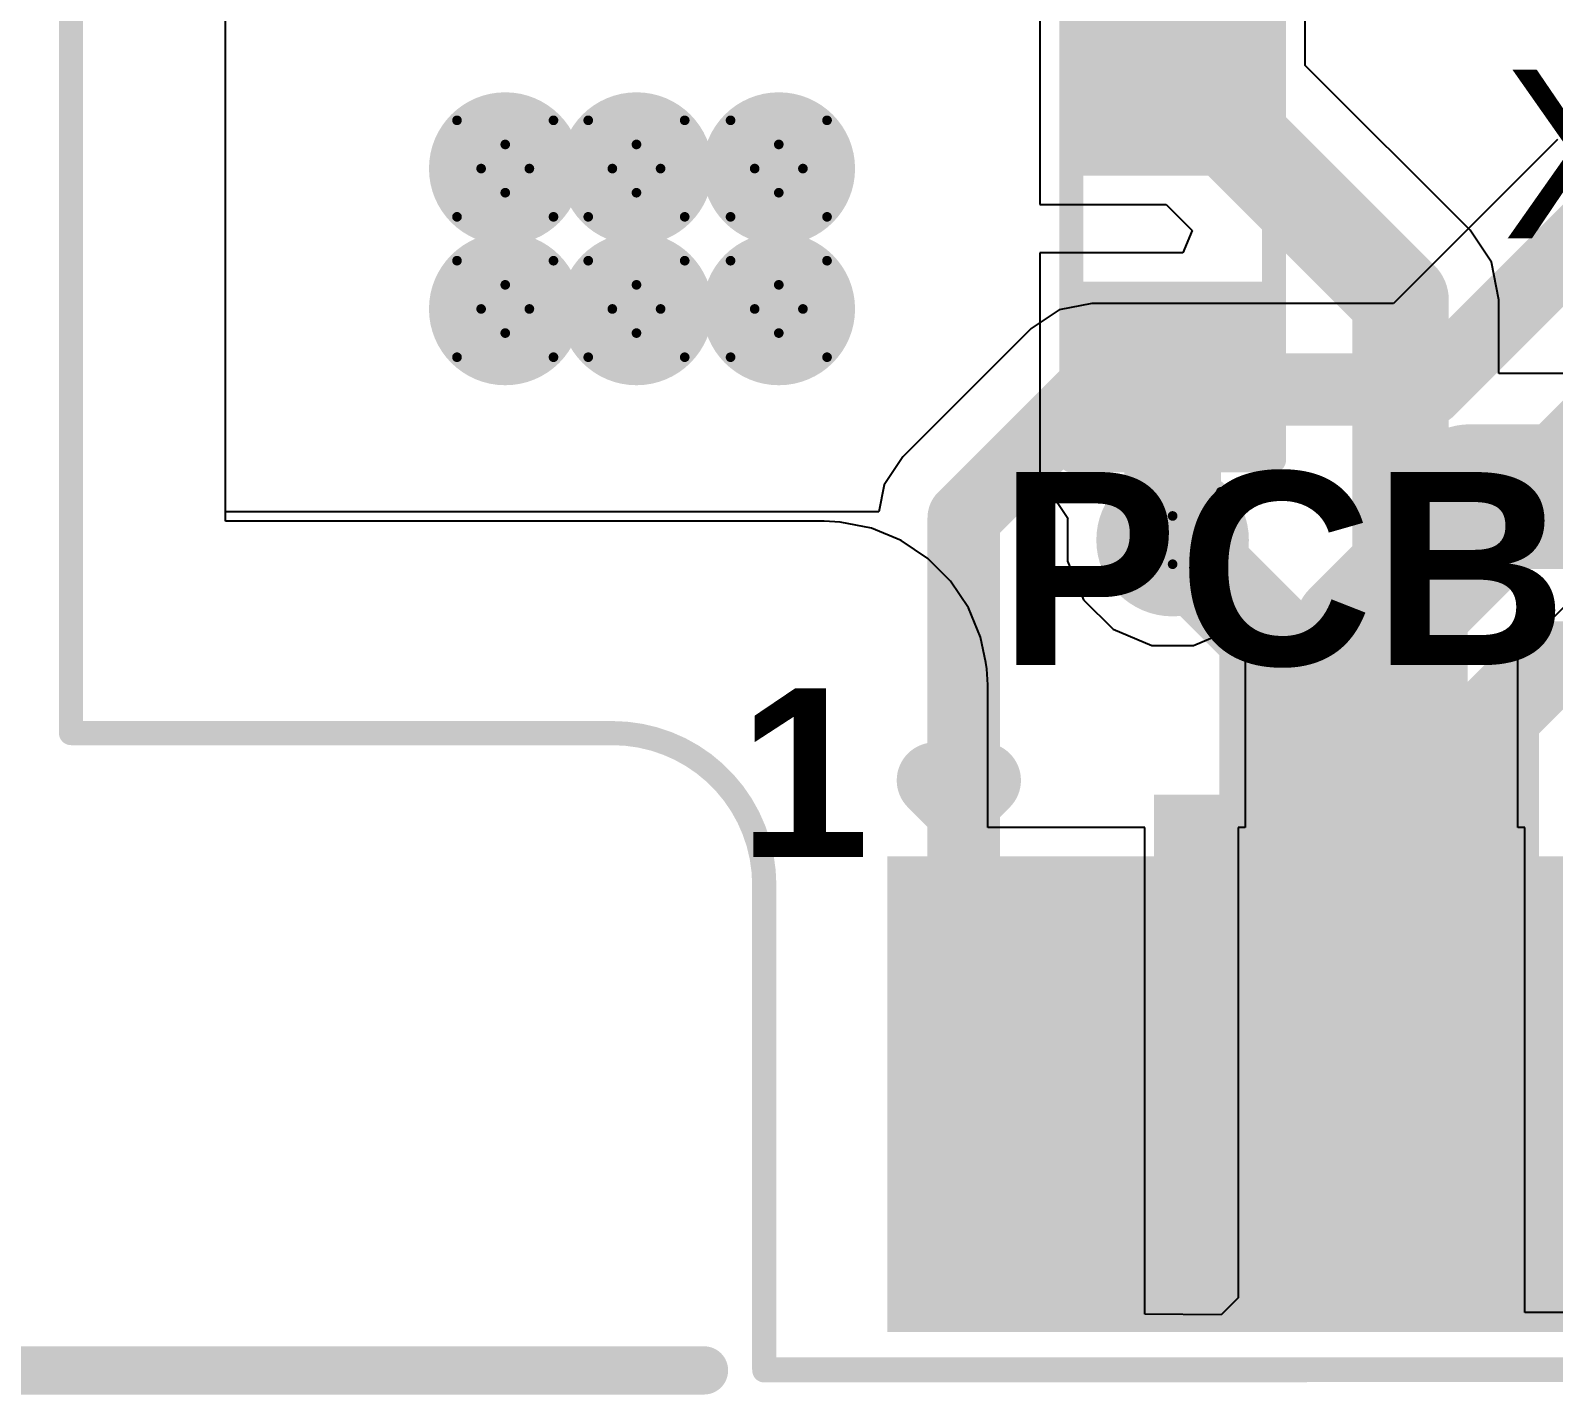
# Model space of a CAD drawing. Header units: inches. Extents: x -0.8 to 12, y -0.1 to 3.7.
# Drawn here: x -0.0084 to 0.3073, y -0.1371 to 0.1456 of the extents above; entities that cross this region are included whole.
import ezdxf

# ---------------------------------------------------------------- set-up
doc = ezdxf.new("R2010")
doc.units = ezdxf.units.IN
doc.header["$MEASUREMENT"] = 0
for name, color, linetype in [('Board Outline', 216, 'Continuous'), ('Bottom Layer', 5, 'Continuous'), ('Bottom Overlay', 54, 'Continuous'), ('Bottom Paste', 16, 'Continuous'), ('Bottom Solder', 6, 'Continuous'), ('Draft and Dimension', 6, 'Continuous'), ('Drill Drawing', 1, 'Continuous'), ('Top Layer', 1, 'Continuous'), ('Top Overlay', 2, 'Continuous'), ('Top Paste', 8, 'Continuous'), ('Top Solder', 216, 'Continuous'), ('Via Holes', 16, 'Continuous')]:
    doc.layers.add(name, color=color, linetype=linetype)
doc.styles.add('Arial', font='', dxfattribs={"height": 0.2})
doc.styles.add('Arial_Bold', font='', dxfattribs={"height": 0.2})
doc.styles.get('Arial').set_extended_font_data('Arial')
doc.styles.get('Arial_Bold').set_extended_font_data('Arial', bold=True)

# ---------------------------------------------------------------- blocks, each defined once
blk = doc.blocks.new('R___0603_B_16')
at = {"layer": 'Bottom Layer'}
for points in [[(-0.045, -0.0175), (-0.045, 0.0175), (-0.015, 0.0175), (-0.015, -0.0175)], [(0.015, -0.0175), (0.015, 0.0175), (0.045, 0.0175), (0.045, -0.0175)]]:
    blk.add_hatch(color=5, dxfattribs=at).paths.add_polyline_path(points)
at = {"layer": 'Bottom Paste'}
for points in [[(-0.045, -0.0175), (-0.045, 0.0175), (-0.015, 0.0175), (-0.015, -0.0175)], [(0.015, -0.0175), (0.015, 0.0175), (0.045, 0.0175), (0.045, -0.0175)]]:
    blk.add_hatch(color=16, dxfattribs=at).paths.add_polyline_path(points)
at = {"layer": 'Bottom Solder'}
for points in [[(-0.049, -0.0215), (-0.049, 0.0215), (-0.011, 0.0215), (-0.011, -0.0215)], [(0.011, -0.0215), (0.011, 0.0215), (0.049, 0.0215), (0.049, -0.0215)]]:
    blk.add_hatch(color=6, dxfattribs=at).paths.add_polyline_path(points)
at = {"layer": 'Bottom Overlay'}
for points in [[(-0.048, 0.021, 0.005, 0.005, 0), (-0.048, -0.021, 0.005, 0.005, 0)], [(-0.048, 0.021, 0.005, 0.005, 0), (0.048, 0.021, 0.005, 0.005, 0)], [(0.048, 0.021, 0.005, 0.005, 0), (0.048, -0.021, 0.005, 0.005, 0)], [(-0.048, -0.021, 0.005, 0.005, 0), (0.048, -0.021, 0.005, 0.005, 0)]]:
    blk.add_lwpolyline(points, format="xyseb", dxfattribs=at)
for points in [[(-0.04925, 0.021, 0.0025, 0.0025, 1), (-0.04675, 0.021, 0.0025, 0.0025, 1)], [(-0.04925, 0.021, 0.0025, 0.0025, 1), (-0.04675, 0.021, 0.0025, 0.0025, 1)], [(0.04675, 0.021, 0.0025, 0.0025, 1), (0.04925, 0.021, 0.0025, 0.0025, 1)], [(0.04675, 0.021, 0.0025, 0.0025, 1), (0.04925, 0.021, 0.0025, 0.0025, 1)], [(-0.04925, -0.021, 0.0025, 0.0025, 1), (-0.04675, -0.021, 0.0025, 0.0025, 1)], [(-0.04925, -0.021, 0.0025, 0.0025, 1), (-0.04675, -0.021, 0.0025, 0.0025, 1)], [(0.04675, -0.021, 0.0025, 0.0025, 1), (0.04925, -0.021, 0.0025, 0.0025, 1)], [(0.04675, -0.021, 0.0025, 0.0025, 1), (0.04925, -0.021, 0.0025, 0.0025, 1)]]:
    blk.add_lwpolyline(points, format="xyseb", close=True, dxfattribs=at)
blk = doc.blocks.new('MINI_PCIE_PAD_54')
at = {"layer": 'Bottom Layer'}
for points in [[(0.02756, -0.04528), (0.00394, -0.04528), (0.00394, 0.04528), (0.02756, 0.04528)], [(0.05906, -0.04528), (0.03543, -0.04528), (0.03543, 0.04528), (0.05906, 0.04528)], [(0.09055, -0.04528), (0.06693, -0.04528), (0.06693, 0.04528), (0.09055, 0.04528)], [(0.12205, -0.04528), (0.09843, -0.04528), (0.09843, 0.04528), (0.12205, 0.04528)]]:
    blk.add_hatch(color=5, dxfattribs=at).paths.add_polyline_path(points)
at = {"layer": 'Bottom Paste'}
for points in [[(0.02756, -0.04528), (0.00394, -0.04528), (0.00394, 0.04528), (0.02756, 0.04528)], [(0.05906, -0.04528), (0.03543, -0.04528), (0.03543, 0.04528), (0.05906, 0.04528)], [(0.09055, -0.04528), (0.06693, -0.04528), (0.06693, 0.04528), (0.09055, 0.04528)], [(0.12205, -0.04528), (0.09843, -0.04528), (0.09843, 0.04528), (0.12205, 0.04528)]]:
    blk.add_hatch(color=16, dxfattribs=at).paths.add_polyline_path(points)
at = {"layer": 'Bottom Solder'}
for points in [[(0.03156, -0.04928), (-0.00006, -0.04928), (-0.00006, 0.04928), (0.03156, 0.04928)], [(0.06306, -0.04928), (0.03143, -0.04928), (0.03143, 0.04928), (0.06306, 0.04928)], [(0.09455, -0.04928), (0.06293, -0.04928), (0.06293, 0.04928), (0.09455, 0.04928)], [(0.12605, -0.04928), (0.09443, -0.04928), (0.09443, 0.04928), (0.12605, 0.04928)]]:
    blk.add_hatch(color=6, dxfattribs=at).paths.add_polyline_path(points)
at = {"layer": 'Top Layer'}
for points in [[(-0.01181, 0.04528), (0.01181, 0.04528), (0.01181, -0.04528), (-0.01181, -0.04528)], [(0.01969, 0.04528), (0.04331, 0.04528), (0.04331, -0.04528), (0.01969, -0.04528)], [(0.05118, 0.04528), (0.0748, 0.04528), (0.0748, -0.04528), (0.05118, -0.04528)], [(0.08268, 0.04528), (0.1063, 0.04528), (0.1063, -0.04528), (0.08268, -0.04528)], [(0.11417, 0.04528), (0.1378, 0.04528), (0.1378, -0.04528), (0.11417, -0.04528)]]:
    blk.add_hatch(color=1, dxfattribs=at).paths.add_polyline_path(points)
at = {"layer": 'Top Paste'}
for points in [[(-0.01181, 0.04528), (0.01181, 0.04528), (0.01181, -0.04528), (-0.01181, -0.04528)], [(0.01969, 0.04528), (0.04331, 0.04528), (0.04331, -0.04528), (0.01969, -0.04528)], [(0.05118, 0.04528), (0.0748, 0.04528), (0.0748, -0.04528), (0.05118, -0.04528)], [(0.08268, 0.04528), (0.1063, 0.04528), (0.1063, -0.04528), (0.08268, -0.04528)], [(0.11417, 0.04528), (0.1378, 0.04528), (0.1378, -0.04528), (0.11417, -0.04528)]]:
    blk.add_hatch(color=8, dxfattribs=at).paths.add_polyline_path(points)
at = {"layer": 'Top Solder'}
for points in [[(-0.01581, 0.04928), (0.01581, 0.04928), (0.01581, -0.04928), (-0.01581, -0.04928)], [(0.01569, 0.04928), (0.04731, 0.04928), (0.04731, -0.04928), (0.01569, -0.04928)], [(0.04718, 0.04928), (0.0788, 0.04928), (0.0788, -0.04928), (0.04718, -0.04928)], [(0.07868, 0.04928), (0.1103, 0.04928), (0.1103, -0.04928), (0.07868, -0.04928)], [(0.11017, 0.04928), (0.1418, 0.04928), (0.1418, -0.04928), (0.11017, -0.04928)]]:
    blk.add_hatch(color=216, dxfattribs=at).paths.add_polyline_path(points)
at = {"layer": 'Top Overlay'}
for points in [[(-0.07283, 0.0748, 0.005, 0.005, -0.414214), (-0.04134, 0.04331, 0.005, 0.005, 0)], [(-0.006, 0.065, 0.01575, 0.01575, 0), (-0.001, 0.06, 0.01575, 0.01575, 0)], [(-0.006, 0.065, 0.01575, 0.01575, 0), (0.004, 0.065, 0.01575, 0.01575, 0)], [(-0.001, 0.06, 0.01575, 0.01575, 0), (0.004, 0.065, 0.01575, 0.01575, 0)], [(-0.04134, -0.05709, 0.005, 0.005, 0), (-0.04134, 0.04331, 0.005, 0.005, 0)], [(-0.04134, -0.05709, 0.005, 0.005, 0), (0.28346, -0.05709, 0.005, 0.005, 0)]]:
    blk.add_lwpolyline(points, format="xyseb", dxfattribs=at)
for points in [[(-0.07408, 0.0748, 0.0025, 0.0025, 1), (-0.07158, 0.0748, 0.0025, 0.0025, 1)], [(-0.00994, 0.065, 0.00787, 0.00787, 1), (-0.00206, 0.065, 0.00787, 0.00787, 1)], [(-0.00994, 0.065, 0.00787, 0.00787, 1), (-0.00206, 0.065, 0.00787, 0.00787, 1)], [(0.00006, 0.065, 0.00787, 0.00787, 1), (0.00794, 0.065, 0.00787, 0.00787, 1)], [(0.00006, 0.065, 0.00787, 0.00787, 1), (0.00794, 0.065, 0.00787, 0.00787, 1)], [(-0.00494, 0.06, 0.00787, 0.00787, 1), (0.00294, 0.06, 0.00787, 0.00787, 1)], [(-0.00494, 0.06, 0.00787, 0.00787, 1), (0.00294, 0.06, 0.00787, 0.00787, 1)], [(-0.04259, 0.04331, 0.0025, 0.0025, 1), (-0.04009, 0.04331, 0.0025, 0.0025, 1)], [(-0.04259, 0.04331, 0.0025, 0.0025, 1), (-0.04009, 0.04331, 0.0025, 0.0025, 1)], [(-0.04259, -0.05709, 0.0025, 0.0025, 1), (-0.04009, -0.05709, 0.0025, 0.0025, 1)], [(-0.04259, -0.05709, 0.0025, 0.0025, 1), (-0.04009, -0.05709, 0.0025, 0.0025, 1)]]:
    blk.add_lwpolyline(points, format="xyseb", close=True, dxfattribs=at)
at = {"layer": 'Top Overlay', "style": 'Arial_Bold'}
for s, height, p in [('PCB EDGE', 0.04, (0.00718, 0.0889)), ('1', 0.035, (-0.04667, 0.0491))]:
    blk.add_text(s, height=height, dxfattribs=at).set_placement(p)

msp = doc.modelspace()

# ---------------------------------------------------------------- hatches: boundary and pattern name
at = {"layer": 'Bottom Layer'}
h = msp.add_hatch(color=5, dxfattribs=at)
edge = h.paths.add_edge_path()
edge.add_arc((0.09, 0.11699), 0.01181, 0, 360)
h = msp.add_hatch(color=5, dxfattribs=at)
edge = h.paths.add_edge_path()
edge.add_arc((0.1172, 0.11699), 0.01181, 0, 360)
h = msp.add_hatch(color=5, dxfattribs=at)
edge = h.paths.add_edge_path()
edge.add_arc((0.1467, 0.11699), 0.01181, 0, 360)
h = msp.add_hatch(color=5, dxfattribs=at)
edge = h.paths.add_edge_path()
edge.add_arc((0.09, 0.0879), 0.01181, 0, 360)
h = msp.add_hatch(color=5, dxfattribs=at)
edge = h.paths.add_edge_path()
edge.add_arc((0.1172, 0.0879), 0.01181, 0, 360)
h = msp.add_hatch(color=5, dxfattribs=at)
edge = h.paths.add_edge_path()
edge.add_arc((0.1467, 0.0879), 0.01181, 0, 360)
h = msp.add_hatch(color=5, dxfattribs=at)
edge = h.paths.add_edge_path()
edge.add_arc((0.22833, 0.04), 0.01181, 0, 360)
msp.add_hatch(color=5, dxfattribs=at).paths.add_polyline_path([(0.22446, -0.08302), (0.24095, -0.08302), (0.24095, -0.01273), (0.22446, -0.01273)])
at = {"layer": 'Bottom Solder'}
h = msp.add_hatch(color=6, dxfattribs=at)
edge = h.paths.add_edge_path()
edge.add_arc((0.09, 0.11699), 0.01581, 0, 360)
h = msp.add_hatch(color=6, dxfattribs=at)
edge = h.paths.add_edge_path()
edge.add_arc((0.1172, 0.11699), 0.01581, 0, 360)
h = msp.add_hatch(color=6, dxfattribs=at)
edge = h.paths.add_edge_path()
edge.add_arc((0.1467, 0.11699), 0.01581, 0, 360)
h = msp.add_hatch(color=6, dxfattribs=at)
edge = h.paths.add_edge_path()
edge.add_arc((0.09, 0.0879), 0.01581, 0, 360)
h = msp.add_hatch(color=6, dxfattribs=at)
edge = h.paths.add_edge_path()
edge.add_arc((0.1172, 0.0879), 0.01581, 0, 360)
h = msp.add_hatch(color=6, dxfattribs=at)
edge = h.paths.add_edge_path()
edge.add_arc((0.1467, 0.0879), 0.01581, 0, 360)
h = msp.add_hatch(color=6, dxfattribs=at)
edge = h.paths.add_edge_path()
edge.add_arc((0.22833, 0.04), 0.01581, 0, 360)
at = {"layer": 'Top Layer'}
h = msp.add_hatch(color=1, dxfattribs=at)
edge = h.paths.add_edge_path()
edge.add_arc((0.09, 0.11699), 0.01181, 0, 360)
h = msp.add_hatch(color=1, dxfattribs=at)
edge = h.paths.add_edge_path()
edge.add_arc((0.1172, 0.11699), 0.01181, 0, 360)
h = msp.add_hatch(color=1, dxfattribs=at)
edge = h.paths.add_edge_path()
edge.add_arc((0.1467, 0.11699), 0.01181, 0, 360)
h = msp.add_hatch(color=1, dxfattribs=at)
edge = h.paths.add_edge_path()
edge.add_arc((0.09, 0.0879), 0.01181, 0, 360)
h = msp.add_hatch(color=1, dxfattribs=at)
edge = h.paths.add_edge_path()
edge.add_arc((0.1172, 0.0879), 0.01181, 0, 360)
h = msp.add_hatch(color=1, dxfattribs=at)
edge = h.paths.add_edge_path()
edge.add_arc((0.1467, 0.0879), 0.01181, 0, 360)
h = msp.add_hatch(color=1, dxfattribs=at)
edge = h.paths.add_edge_path()
edge.add_arc((0.22833, 0.04), 0.01181, 0, 360)
at = {"layer": 'Top Solder'}
h = msp.add_hatch(color=216, dxfattribs=at)
edge = h.paths.add_edge_path()
edge.add_arc((0.09, 0.11699), 0.01581, 0, 360)
h = msp.add_hatch(color=216, dxfattribs=at)
edge = h.paths.add_edge_path()
edge.add_arc((0.1172, 0.11699), 0.01581, 0, 360)
h = msp.add_hatch(color=216, dxfattribs=at)
edge = h.paths.add_edge_path()
edge.add_arc((0.1467, 0.11699), 0.01581, 0, 360)
h = msp.add_hatch(color=216, dxfattribs=at)
edge = h.paths.add_edge_path()
edge.add_arc((0.09, 0.0879), 0.01581, 0, 360)
h = msp.add_hatch(color=216, dxfattribs=at)
edge = h.paths.add_edge_path()
edge.add_arc((0.1172, 0.0879), 0.01581, 0, 360)
h = msp.add_hatch(color=216, dxfattribs=at)
edge = h.paths.add_edge_path()
edge.add_arc((0.1467, 0.0879), 0.01581, 0, 360)
h = msp.add_hatch(color=216, dxfattribs=at)
edge = h.paths.add_edge_path()
edge.add_arc((0.22833, 0.04), 0.01581, 0, 360)
at = {"layer": 'Via Holes'}
h = msp.add_hatch(color=7, dxfattribs=at)
edge = h.paths.add_edge_path()
edge.add_arc((0.09, 0.11699), 0.00591, 0, 360)
h = msp.add_hatch(color=7, dxfattribs=at)
edge = h.paths.add_edge_path()
edge.add_arc((0.1172, 0.11699), 0.00591, 0, 360)
h = msp.add_hatch(color=7, dxfattribs=at)
edge = h.paths.add_edge_path()
edge.add_arc((0.1467, 0.11699), 0.00591, 0, 360)
h = msp.add_hatch(color=7, dxfattribs=at)
edge = h.paths.add_edge_path()
edge.add_arc((0.09, 0.0879), 0.00591, 0, 360)
h = msp.add_hatch(color=7, dxfattribs=at)
edge = h.paths.add_edge_path()
edge.add_arc((0.1172, 0.0879), 0.00591, 0, 360)
h = msp.add_hatch(color=7, dxfattribs=at)
edge = h.paths.add_edge_path()
edge.add_arc((0.1467, 0.0879), 0.00591, 0, 360)
h = msp.add_hatch(color=7, dxfattribs=at)
edge = h.paths.add_edge_path()
edge.add_arc((0.22833, 0.04), 0.00591, 0, 360)

# ---------------------------------------------------------------- linework, layer by layer
at = {"layer": 'Board Outline'}
for points in [[(0, 0, 0.005, 0.005, 0), (0, 1.95441, 0.005, 0.005, 0)], [(0, 0, 0.005, 0.005, 0), (0, 1.95441, 0.005, 0.005, 0)], [(0, 0, 0.005, 0.005, 0), (0.1122, 0, 0.005, 0.005, 0)], [(0.1122, 0, 0.005, 0.005, -0.414214), (0.1437, -0.0315, 0.005, 0.005, 0)], [(0.1437, -0.13207, 0.005, 0.005, 0), (0.1437, -0.0315, 0.005, 0.005, 0)], [(0.1437, -0.13207, 0.005, 0.005, 0), (0.46848, -0.13189, 0.005, 0.005, 0)]]:
    msp.add_lwpolyline(points, format="xyseb", dxfattribs=at)
for points in [[(-0.00125, 0, 0.0025, 0.0025, 1), (0.00125, 0, 0.0025, 0.0025, 1)], [(-0.00125, 0, 0.0025, 0.0025, 1), (0.00125, 0, 0.0025, 0.0025, 1)], [(-0.00125, 0, 0.0025, 0.0025, 1), (0.00125, 0, 0.0025, 0.0025, 1)], [(0.11095, 0, 0.0025, 0.0025, 1), (0.11345, 0, 0.0025, 0.0025, 1)], [(0.11095, 0, 0.0025, 0.0025, 1), (0.11345, 0, 0.0025, 0.0025, 1)], [(0.14245, -0.0315, 0.0025, 0.0025, 1), (0.14495, -0.0315, 0.0025, 0.0025, 1)], [(0.14245, -0.0315, 0.0025, 0.0025, 1), (0.14495, -0.0315, 0.0025, 0.0025, 1)], [(0.14245, -0.13207, 0.0025, 0.0025, 1), (0.14495, -0.13207, 0.0025, 0.0025, 1)], [(0.14245, -0.13207, 0.0025, 0.0025, 1), (0.14495, -0.13207, 0.0025, 0.0025, 1)]]:
    msp.add_lwpolyline(points, format="xyseb", close=True, dxfattribs=at)
at = {"layer": 'Bottom Layer'}
for p, q in [((0.032, 0.0439), (0.032, 1.909)), ((0.20083, 0.15953), (0.20083, 0.10953)), ((0.25583, 0.13837), (0.25583, 0.15953)), ((0.28999, 0.10421), (0.25583, 0.13837)), ((0.20083, 0.10953), (0.22699, 0.10953)), ((0.22699, 0.10953), (0.23237, 0.10415)), ((0.29441, 0.09759), (0.28999, 0.10421)), ((0.23237, 0.10415), (0.23046, 0.09953)), ((0.23046, 0.09953), (0.20083, 0.09953)), ((0.20083, 0.09953), (0.20083, 0.04953)), ((0.29597, 0.08979), (0.29441, 0.09759)), ((0.29597, 0.07449), (0.29597, 0.08979)), ((0.31366, 0.07449), (0.29597, 0.07449)), ((0.20083, 0.04953), (0.20326, 0.04953)), ((0.20326, 0.04953), (0.2066, 0.04453)), ((0.2066, 0.04453), (0.20652, 0.04434)), ((0.20652, 0.04434), (0.20652, 0.03566)), ((0.15611, 0.0439), (0.032, 0.0439)), ((0.15943, 0.04374), (0.15611, 0.0439)), ((0.16595, 0.04245), (0.15943, 0.04374)), ((0.17209, 0.0399), (0.16595, 0.04245)), ((0.17761, 0.03621), (0.17209, 0.0399)), ((0.18231, 0.03151), (0.17761, 0.03621)), ((0.20652, 0.03566), (0.20984, 0.02765)), ((0.186, 0.02599), (0.18231, 0.03151)), ((0.18854, 0.01985), (0.186, 0.02599)), ((0.20984, 0.02765), (0.21598, 0.02151)), ((0.18958, 0.01464), (0.18854, 0.01985)), ((0.21598, 0.02151), (0.22399, 0.01819)), ((0.23267, 0.01819), (0.23837, 0.02055)), ((0.23837, 0.02055), (0.24333, 0.01769)), ((0.22399, 0.01819), (0.23267, 0.01819)), ((0.24333, 0.01769), (0.24337, 0.01762)), ((0.24337, 0.01762), (0.24337, -0.01953)), ((0.18984, 0.01334), (0.18958, 0.01464)), ((0.19, 0.01003), (0.18984, 0.01334)), ((0.19, 0.01001), (0.19, 0.01003)), ((0.19, -0.01953), (0.19, 0.01001)), ((0.19, 0.01001), (0.19, 0.01001)), ((0.19, 0.01001), (0.19, 0.01001)), ((0.22258, -0.01953), (0.19, -0.01953)), ((0.22258, -0.12041), (0.22258, -0.01953)), ((0.24337, -0.01953), (0.24195, -0.01953)), ((0.24195, -0.01953), (0.24195, -0.11705)), ((0.24195, -0.11705), (0.2384, -0.12057)), ((0.2384, -0.12057), (0.22258, -0.12041))]:
    msp.add_line(p, q, dxfattribs=at)
for points in [[(0.22833, 0.13453, 0.02, 0.02, 0), (0.23083, 0.13453, 0.02, 0.02, 0)], [(0.23083, 0.13453, 0.02, 0.02, 0), (0.27558, 0.08979, 0.02, 0.02, 0)], [(0.27558, 0.03458, 0.02, 0.02, 0), (0.27558, 0.08979, 0.02, 0.02, 0)], [(0.22833, 0.04, 0.02, 0.02, 0), (0.22833, 0.07453, 0.02, 0.02, 0)], [(0.28999, 0.049, 0.03, 0.03, 0), (0.36741, 0.049, 0.03, 0.03, 0)], [(0.27558, 0.03458, 0.02, 0.02, 0), (0.28999, 0.049, 0.02, 0.02, 0)], [(0.26376, 0.02277, 0.02, 0.02, 0), (0.27558, 0.03458, 0.02, 0.02, 0)], [(0.26376, -0.0748, 0.02, 0.02, 0), (0.26376, 0.02277, 0.02, 0.02, 0)], [(0.29526, 0.00364, 0.018, 0.018, 0), (0.3058, 0.01419, 0.018, 0.018, 0)], [(0.3058, 0.01419, 0.018, 0.018, 0), (0.33895, 0.01419, 0.018, 0.018, 0)], [(0.29526, -0.0748, 0.018, 0.018, 0), (0.29526, 0.00364, 0.018, 0.018, 0)], [(0.23227, -0.0748, 0.008, 0.008, 0), (0.23227, -0.02131, 0.008, 0.008, 0)]]:
    msp.add_lwpolyline(points, format="xyseb", dxfattribs=at)
for points in [[(0.22333, 0.13453, 0.01, 0.01, 1), (0.23333, 0.13453, 0.01, 0.01, 1)], [(0.22583, 0.13453, 0.01, 0.01, 1), (0.23583, 0.13453, 0.01, 0.01, 1)], [(0.22583, 0.13453, 0.01, 0.01, 1), (0.23583, 0.13453, 0.01, 0.01, 1)], [(0.27058, 0.08979, 0.01, 0.01, 1), (0.28058, 0.08979, 0.01, 0.01, 1)], [(0.27058, 0.08979, 0.01, 0.01, 1), (0.28058, 0.08979, 0.01, 0.01, 1)], [(0.22333, 0.07453, 0.01, 0.01, 1), (0.23333, 0.07453, 0.01, 0.01, 1)], [(0.28249, 0.049, 0.015, 0.015, 1), (0.29749, 0.049, 0.015, 0.015, 1)], [(0.28499, 0.049, 0.01, 0.01, 1), (0.29499, 0.049, 0.01, 0.01, 1)], [(0.22333, 0.04, 0.01, 0.01, 1), (0.23333, 0.04, 0.01, 0.01, 1)], [(0.27058, 0.03458, 0.01, 0.01, 1), (0.28058, 0.03458, 0.01, 0.01, 1)], [(0.27058, 0.03458, 0.01, 0.01, 1), (0.28058, 0.03458, 0.01, 0.01, 1)], [(0.27058, 0.03458, 0.01, 0.01, 1), (0.28058, 0.03458, 0.01, 0.01, 1)], [(0.25876, 0.02277, 0.01, 0.01, 1), (0.26876, 0.02277, 0.01, 0.01, 1)], [(0.25876, 0.02277, 0.01, 0.01, 1), (0.26876, 0.02277, 0.01, 0.01, 1)], [(0.3013, 0.01419, 0.009, 0.009, 1), (0.3103, 0.01419, 0.009, 0.009, 1)], [(0.3013, 0.01419, 0.009, 0.009, 1), (0.3103, 0.01419, 0.009, 0.009, 1)], [(0.29076, 0.00364, 0.009, 0.009, 1), (0.29976, 0.00364, 0.009, 0.009, 1)], [(0.29076, 0.00364, 0.009, 0.009, 1), (0.29976, 0.00364, 0.009, 0.009, 1)], [(0.23027, -0.02131, 0.004, 0.004, 1), (0.23427, -0.02131, 0.004, 0.004, 1)], [(0.25876, -0.0748, 0.01, 0.01, 1), (0.26876, -0.0748, 0.01, 0.01, 1)], [(0.29076, -0.0748, 0.009, 0.009, 1), (0.29976, -0.0748, 0.009, 0.009, 1)], [(0.23027, -0.0748, 0.004, 0.004, 1), (0.23427, -0.0748, 0.004, 0.004, 1)]]:
    msp.add_lwpolyline(points, format="xyseb", close=True, dxfattribs=at)
at = {"layer": 'Draft and Dimension'}
msp.add_lwpolyline([(-0.647, -0.13207, 0.01, 0.01, 0), (0.1312, -0.13207, 0.01, 0.01, 0)], format="xyseb", dxfattribs=at)
msp.add_lwpolyline([(0.1287, -0.13207, 0.005, 0.005, 1), (0.1337, -0.13207, 0.005, 0.005, 1)], format="xyseb", close=True, dxfattribs=at)
at = {"layer": 'Drill Drawing'}
for points in [[(0.08, 0.12699, 0.002, 0.002, 0), (0.09, 0.12199, 0.002, 0.002, 0)], [(0.08, 0.12699, 0.002, 0.002, 0), (0.085, 0.11699, 0.002, 0.002, 0)], [(0.09, 0.12199, 0.002, 0.002, 0), (0.1, 0.12699, 0.002, 0.002, 0)], [(0.095, 0.11699, 0.002, 0.002, 0), (0.1, 0.12699, 0.002, 0.002, 0)], [(0.1072, 0.12699, 0.002, 0.002, 0), (0.1172, 0.12199, 0.002, 0.002, 0)], [(0.1072, 0.12699, 0.002, 0.002, 0), (0.1122, 0.11699, 0.002, 0.002, 0)], [(0.1172, 0.12199, 0.002, 0.002, 0), (0.1272, 0.12699, 0.002, 0.002, 0)], [(0.1222, 0.11699, 0.002, 0.002, 0), (0.1272, 0.12699, 0.002, 0.002, 0)], [(0.1367, 0.12699, 0.002, 0.002, 0), (0.1467, 0.12199, 0.002, 0.002, 0)], [(0.1367, 0.12699, 0.002, 0.002, 0), (0.1417, 0.11699, 0.002, 0.002, 0)], [(0.1467, 0.12199, 0.002, 0.002, 0), (0.1567, 0.12699, 0.002, 0.002, 0)], [(0.1517, 0.11699, 0.002, 0.002, 0), (0.1567, 0.12699, 0.002, 0.002, 0)], [(0.08, 0.10699, 0.002, 0.002, 0), (0.085, 0.11699, 0.002, 0.002, 0)], [(0.095, 0.11699, 0.002, 0.002, 0), (0.1, 0.10699, 0.002, 0.002, 0)], [(0.1072, 0.10699, 0.002, 0.002, 0), (0.1122, 0.11699, 0.002, 0.002, 0)], [(0.1222, 0.11699, 0.002, 0.002, 0), (0.1272, 0.10699, 0.002, 0.002, 0)], [(0.1367, 0.10699, 0.002, 0.002, 0), (0.1417, 0.11699, 0.002, 0.002, 0)], [(0.1517, 0.11699, 0.002, 0.002, 0), (0.1567, 0.10699, 0.002, 0.002, 0)], [(0.08, 0.10699, 0.002, 0.002, 0), (0.09, 0.11199, 0.002, 0.002, 0)], [(0.09, 0.11199, 0.002, 0.002, 0), (0.1, 0.10699, 0.002, 0.002, 0)], [(0.1072, 0.10699, 0.002, 0.002, 0), (0.1172, 0.11199, 0.002, 0.002, 0)], [(0.1172, 0.11199, 0.002, 0.002, 0), (0.1272, 0.10699, 0.002, 0.002, 0)], [(0.1367, 0.10699, 0.002, 0.002, 0), (0.1467, 0.11199, 0.002, 0.002, 0)], [(0.1467, 0.11199, 0.002, 0.002, 0), (0.1567, 0.10699, 0.002, 0.002, 0)], [(0.08, 0.0979, 0.002, 0.002, 0), (0.09, 0.0929, 0.002, 0.002, 0)], [(0.08, 0.0979, 0.002, 0.002, 0), (0.085, 0.0879, 0.002, 0.002, 0)], [(0.09, 0.0929, 0.002, 0.002, 0), (0.1, 0.0979, 0.002, 0.002, 0)], [(0.095, 0.0879, 0.002, 0.002, 0), (0.1, 0.0979, 0.002, 0.002, 0)], [(0.1072, 0.0979, 0.002, 0.002, 0), (0.1172, 0.0929, 0.002, 0.002, 0)], [(0.1072, 0.0979, 0.002, 0.002, 0), (0.1122, 0.0879, 0.002, 0.002, 0)], [(0.1172, 0.0929, 0.002, 0.002, 0), (0.1272, 0.0979, 0.002, 0.002, 0)], [(0.1222, 0.0879, 0.002, 0.002, 0), (0.1272, 0.0979, 0.002, 0.002, 0)], [(0.1367, 0.0979, 0.002, 0.002, 0), (0.1467, 0.0929, 0.002, 0.002, 0)], [(0.1367, 0.0979, 0.002, 0.002, 0), (0.1417, 0.0879, 0.002, 0.002, 0)], [(0.1467, 0.0929, 0.002, 0.002, 0), (0.1567, 0.0979, 0.002, 0.002, 0)], [(0.1517, 0.0879, 0.002, 0.002, 0), (0.1567, 0.0979, 0.002, 0.002, 0)], [(0.08, 0.0779, 0.002, 0.002, 0), (0.085, 0.0879, 0.002, 0.002, 0)], [(0.095, 0.0879, 0.002, 0.002, 0), (0.1, 0.0779, 0.002, 0.002, 0)], [(0.1072, 0.0779, 0.002, 0.002, 0), (0.1122, 0.0879, 0.002, 0.002, 0)], [(0.1222, 0.0879, 0.002, 0.002, 0), (0.1272, 0.0779, 0.002, 0.002, 0)], [(0.1367, 0.0779, 0.002, 0.002, 0), (0.1417, 0.0879, 0.002, 0.002, 0)], [(0.1517, 0.0879, 0.002, 0.002, 0), (0.1567, 0.0779, 0.002, 0.002, 0)], [(0.08, 0.0779, 0.002, 0.002, 0), (0.09, 0.0829, 0.002, 0.002, 0)], [(0.09, 0.0829, 0.002, 0.002, 0), (0.1, 0.0779, 0.002, 0.002, 0)], [(0.1072, 0.0779, 0.002, 0.002, 0), (0.1172, 0.0829, 0.002, 0.002, 0)], [(0.1172, 0.0829, 0.002, 0.002, 0), (0.1272, 0.0779, 0.002, 0.002, 0)], [(0.1367, 0.0779, 0.002, 0.002, 0), (0.1467, 0.0829, 0.002, 0.002, 0)], [(0.1467, 0.0829, 0.002, 0.002, 0), (0.1567, 0.0779, 0.002, 0.002, 0)], [(0.21833, 0.05, 0.002, 0.002, 0), (0.22833, 0.045, 0.002, 0.002, 0)], [(0.21833, 0.05, 0.002, 0.002, 0), (0.22333, 0.04, 0.002, 0.002, 0)], [(0.22833, 0.045, 0.002, 0.002, 0), (0.23833, 0.05, 0.002, 0.002, 0)], [(0.23333, 0.04, 0.002, 0.002, 0), (0.23833, 0.05, 0.002, 0.002, 0)], [(0.21833, 0.03, 0.002, 0.002, 0), (0.22333, 0.04, 0.002, 0.002, 0)], [(0.23333, 0.04, 0.002, 0.002, 0), (0.23833, 0.03, 0.002, 0.002, 0)], [(0.21833, 0.03, 0.002, 0.002, 0), (0.22833, 0.035, 0.002, 0.002, 0)], [(0.22833, 0.035, 0.002, 0.002, 0), (0.23833, 0.03, 0.002, 0.002, 0)]]:
    msp.add_lwpolyline(points, format="xyseb", dxfattribs=at)
for points in [[(0.0795, 0.12699, 0.001, 0.001, 1), (0.0805, 0.12699, 0.001, 0.001, 1)], [(0.0795, 0.12699, 0.001, 0.001, 1), (0.0805, 0.12699, 0.001, 0.001, 1)], [(0.0995, 0.12699, 0.001, 0.001, 1), (0.1005, 0.12699, 0.001, 0.001, 1)], [(0.0995, 0.12699, 0.001, 0.001, 1), (0.1005, 0.12699, 0.001, 0.001, 1)], [(0.1067, 0.12699, 0.001, 0.001, 1), (0.1077, 0.12699, 0.001, 0.001, 1)], [(0.1067, 0.12699, 0.001, 0.001, 1), (0.1077, 0.12699, 0.001, 0.001, 1)], [(0.1267, 0.12699, 0.001, 0.001, 1), (0.1277, 0.12699, 0.001, 0.001, 1)], [(0.1267, 0.12699, 0.001, 0.001, 1), (0.1277, 0.12699, 0.001, 0.001, 1)], [(0.1362, 0.12699, 0.001, 0.001, 1), (0.1372, 0.12699, 0.001, 0.001, 1)], [(0.1362, 0.12699, 0.001, 0.001, 1), (0.1372, 0.12699, 0.001, 0.001, 1)], [(0.1562, 0.12699, 0.001, 0.001, 1), (0.1572, 0.12699, 0.001, 0.001, 1)], [(0.1562, 0.12699, 0.001, 0.001, 1), (0.1572, 0.12699, 0.001, 0.001, 1)], [(0.0895, 0.12199, 0.001, 0.001, 1), (0.0905, 0.12199, 0.001, 0.001, 1)], [(0.0895, 0.12199, 0.001, 0.001, 1), (0.0905, 0.12199, 0.001, 0.001, 1)], [(0.1167, 0.12199, 0.001, 0.001, 1), (0.1177, 0.12199, 0.001, 0.001, 1)], [(0.1167, 0.12199, 0.001, 0.001, 1), (0.1177, 0.12199, 0.001, 0.001, 1)], [(0.1462, 0.12199, 0.001, 0.001, 1), (0.1472, 0.12199, 0.001, 0.001, 1)], [(0.1462, 0.12199, 0.001, 0.001, 1), (0.1472, 0.12199, 0.001, 0.001, 1)], [(0.0845, 0.11699, 0.001, 0.001, 1), (0.0855, 0.11699, 0.001, 0.001, 1)], [(0.0845, 0.11699, 0.001, 0.001, 1), (0.0855, 0.11699, 0.001, 0.001, 1)], [(0.0945, 0.11699, 0.001, 0.001, 1), (0.0955, 0.11699, 0.001, 0.001, 1)], [(0.0945, 0.11699, 0.001, 0.001, 1), (0.0955, 0.11699, 0.001, 0.001, 1)], [(0.1117, 0.11699, 0.001, 0.001, 1), (0.1127, 0.11699, 0.001, 0.001, 1)], [(0.1117, 0.11699, 0.001, 0.001, 1), (0.1127, 0.11699, 0.001, 0.001, 1)], [(0.1217, 0.11699, 0.001, 0.001, 1), (0.1227, 0.11699, 0.001, 0.001, 1)], [(0.1217, 0.11699, 0.001, 0.001, 1), (0.1227, 0.11699, 0.001, 0.001, 1)], [(0.1412, 0.11699, 0.001, 0.001, 1), (0.1422, 0.11699, 0.001, 0.001, 1)], [(0.1412, 0.11699, 0.001, 0.001, 1), (0.1422, 0.11699, 0.001, 0.001, 1)], [(0.1512, 0.11699, 0.001, 0.001, 1), (0.1522, 0.11699, 0.001, 0.001, 1)], [(0.1512, 0.11699, 0.001, 0.001, 1), (0.1522, 0.11699, 0.001, 0.001, 1)], [(0.0895, 0.11199, 0.001, 0.001, 1), (0.0905, 0.11199, 0.001, 0.001, 1)], [(0.0895, 0.11199, 0.001, 0.001, 1), (0.0905, 0.11199, 0.001, 0.001, 1)], [(0.1167, 0.11199, 0.001, 0.001, 1), (0.1177, 0.11199, 0.001, 0.001, 1)], [(0.1167, 0.11199, 0.001, 0.001, 1), (0.1177, 0.11199, 0.001, 0.001, 1)], [(0.1462, 0.11199, 0.001, 0.001, 1), (0.1472, 0.11199, 0.001, 0.001, 1)], [(0.1462, 0.11199, 0.001, 0.001, 1), (0.1472, 0.11199, 0.001, 0.001, 1)], [(0.0795, 0.10699, 0.001, 0.001, 1), (0.0805, 0.10699, 0.001, 0.001, 1)], [(0.0795, 0.10699, 0.001, 0.001, 1), (0.0805, 0.10699, 0.001, 0.001, 1)], [(0.0995, 0.10699, 0.001, 0.001, 1), (0.1005, 0.10699, 0.001, 0.001, 1)], [(0.0995, 0.10699, 0.001, 0.001, 1), (0.1005, 0.10699, 0.001, 0.001, 1)], [(0.1067, 0.10699, 0.001, 0.001, 1), (0.1077, 0.10699, 0.001, 0.001, 1)], [(0.1067, 0.10699, 0.001, 0.001, 1), (0.1077, 0.10699, 0.001, 0.001, 1)], [(0.1267, 0.10699, 0.001, 0.001, 1), (0.1277, 0.10699, 0.001, 0.001, 1)], [(0.1267, 0.10699, 0.001, 0.001, 1), (0.1277, 0.10699, 0.001, 0.001, 1)], [(0.1362, 0.10699, 0.001, 0.001, 1), (0.1372, 0.10699, 0.001, 0.001, 1)], [(0.1362, 0.10699, 0.001, 0.001, 1), (0.1372, 0.10699, 0.001, 0.001, 1)], [(0.1562, 0.10699, 0.001, 0.001, 1), (0.1572, 0.10699, 0.001, 0.001, 1)], [(0.1562, 0.10699, 0.001, 0.001, 1), (0.1572, 0.10699, 0.001, 0.001, 1)], [(0.0795, 0.0979, 0.001, 0.001, 1), (0.0805, 0.0979, 0.001, 0.001, 1)], [(0.0795, 0.0979, 0.001, 0.001, 1), (0.0805, 0.0979, 0.001, 0.001, 1)], [(0.0995, 0.0979, 0.001, 0.001, 1), (0.1005, 0.0979, 0.001, 0.001, 1)], [(0.0995, 0.0979, 0.001, 0.001, 1), (0.1005, 0.0979, 0.001, 0.001, 1)], [(0.1067, 0.0979, 0.001, 0.001, 1), (0.1077, 0.0979, 0.001, 0.001, 1)], [(0.1067, 0.0979, 0.001, 0.001, 1), (0.1077, 0.0979, 0.001, 0.001, 1)], [(0.1267, 0.0979, 0.001, 0.001, 1), (0.1277, 0.0979, 0.001, 0.001, 1)], [(0.1267, 0.0979, 0.001, 0.001, 1), (0.1277, 0.0979, 0.001, 0.001, 1)], [(0.1362, 0.0979, 0.001, 0.001, 1), (0.1372, 0.0979, 0.001, 0.001, 1)], [(0.1362, 0.0979, 0.001, 0.001, 1), (0.1372, 0.0979, 0.001, 0.001, 1)], [(0.1562, 0.0979, 0.001, 0.001, 1), (0.1572, 0.0979, 0.001, 0.001, 1)], [(0.1562, 0.0979, 0.001, 0.001, 1), (0.1572, 0.0979, 0.001, 0.001, 1)], [(0.0895, 0.0929, 0.001, 0.001, 1), (0.0905, 0.0929, 0.001, 0.001, 1)], [(0.0895, 0.0929, 0.001, 0.001, 1), (0.0905, 0.0929, 0.001, 0.001, 1)], [(0.1167, 0.0929, 0.001, 0.001, 1), (0.1177, 0.0929, 0.001, 0.001, 1)], [(0.1167, 0.0929, 0.001, 0.001, 1), (0.1177, 0.0929, 0.001, 0.001, 1)], [(0.1462, 0.0929, 0.001, 0.001, 1), (0.1472, 0.0929, 0.001, 0.001, 1)], [(0.1462, 0.0929, 0.001, 0.001, 1), (0.1472, 0.0929, 0.001, 0.001, 1)], [(0.0845, 0.0879, 0.001, 0.001, 1), (0.0855, 0.0879, 0.001, 0.001, 1)], [(0.0845, 0.0879, 0.001, 0.001, 1), (0.0855, 0.0879, 0.001, 0.001, 1)], [(0.0945, 0.0879, 0.001, 0.001, 1), (0.0955, 0.0879, 0.001, 0.001, 1)], [(0.0945, 0.0879, 0.001, 0.001, 1), (0.0955, 0.0879, 0.001, 0.001, 1)], [(0.1117, 0.0879, 0.001, 0.001, 1), (0.1127, 0.0879, 0.001, 0.001, 1)], [(0.1117, 0.0879, 0.001, 0.001, 1), (0.1127, 0.0879, 0.001, 0.001, 1)], [(0.1217, 0.0879, 0.001, 0.001, 1), (0.1227, 0.0879, 0.001, 0.001, 1)], [(0.1217, 0.0879, 0.001, 0.001, 1), (0.1227, 0.0879, 0.001, 0.001, 1)], [(0.1412, 0.0879, 0.001, 0.001, 1), (0.1422, 0.0879, 0.001, 0.001, 1)], [(0.1412, 0.0879, 0.001, 0.001, 1), (0.1422, 0.0879, 0.001, 0.001, 1)], [(0.1512, 0.0879, 0.001, 0.001, 1), (0.1522, 0.0879, 0.001, 0.001, 1)], [(0.1512, 0.0879, 0.001, 0.001, 1), (0.1522, 0.0879, 0.001, 0.001, 1)], [(0.0895, 0.0829, 0.001, 0.001, 1), (0.0905, 0.0829, 0.001, 0.001, 1)], [(0.0895, 0.0829, 0.001, 0.001, 1), (0.0905, 0.0829, 0.001, 0.001, 1)], [(0.1167, 0.0829, 0.001, 0.001, 1), (0.1177, 0.0829, 0.001, 0.001, 1)], [(0.1167, 0.0829, 0.001, 0.001, 1), (0.1177, 0.0829, 0.001, 0.001, 1)], [(0.1462, 0.0829, 0.001, 0.001, 1), (0.1472, 0.0829, 0.001, 0.001, 1)], [(0.1462, 0.0829, 0.001, 0.001, 1), (0.1472, 0.0829, 0.001, 0.001, 1)], [(0.0795, 0.0779, 0.001, 0.001, 1), (0.0805, 0.0779, 0.001, 0.001, 1)], [(0.0795, 0.0779, 0.001, 0.001, 1), (0.0805, 0.0779, 0.001, 0.001, 1)], [(0.0995, 0.0779, 0.001, 0.001, 1), (0.1005, 0.0779, 0.001, 0.001, 1)], [(0.0995, 0.0779, 0.001, 0.001, 1), (0.1005, 0.0779, 0.001, 0.001, 1)], [(0.1067, 0.0779, 0.001, 0.001, 1), (0.1077, 0.0779, 0.001, 0.001, 1)], [(0.1067, 0.0779, 0.001, 0.001, 1), (0.1077, 0.0779, 0.001, 0.001, 1)], [(0.1267, 0.0779, 0.001, 0.001, 1), (0.1277, 0.0779, 0.001, 0.001, 1)], [(0.1267, 0.0779, 0.001, 0.001, 1), (0.1277, 0.0779, 0.001, 0.001, 1)], [(0.1362, 0.0779, 0.001, 0.001, 1), (0.1372, 0.0779, 0.001, 0.001, 1)], [(0.1362, 0.0779, 0.001, 0.001, 1), (0.1372, 0.0779, 0.001, 0.001, 1)], [(0.1562, 0.0779, 0.001, 0.001, 1), (0.1572, 0.0779, 0.001, 0.001, 1)], [(0.1562, 0.0779, 0.001, 0.001, 1), (0.1572, 0.0779, 0.001, 0.001, 1)], [(0.21783, 0.05, 0.001, 0.001, 1), (0.21883, 0.05, 0.001, 0.001, 1)], [(0.21783, 0.05, 0.001, 0.001, 1), (0.21883, 0.05, 0.001, 0.001, 1)], [(0.23783, 0.05, 0.001, 0.001, 1), (0.23883, 0.05, 0.001, 0.001, 1)], [(0.23783, 0.05, 0.001, 0.001, 1), (0.23883, 0.05, 0.001, 0.001, 1)], [(0.22783, 0.045, 0.001, 0.001, 1), (0.22883, 0.045, 0.001, 0.001, 1)], [(0.22783, 0.045, 0.001, 0.001, 1), (0.22883, 0.045, 0.001, 0.001, 1)], [(0.22283, 0.04, 0.001, 0.001, 1), (0.22383, 0.04, 0.001, 0.001, 1)], [(0.22283, 0.04, 0.001, 0.001, 1), (0.22383, 0.04, 0.001, 0.001, 1)], [(0.23283, 0.04, 0.001, 0.001, 1), (0.23383, 0.04, 0.001, 0.001, 1)], [(0.23283, 0.04, 0.001, 0.001, 1), (0.23383, 0.04, 0.001, 0.001, 1)], [(0.22783, 0.035, 0.001, 0.001, 1), (0.22883, 0.035, 0.001, 0.001, 1)], [(0.22783, 0.035, 0.001, 0.001, 1), (0.22883, 0.035, 0.001, 0.001, 1)], [(0.21783, 0.03, 0.001, 0.001, 1), (0.21883, 0.03, 0.001, 0.001, 1)], [(0.21783, 0.03, 0.001, 0.001, 1), (0.21883, 0.03, 0.001, 0.001, 1)], [(0.23783, 0.03, 0.001, 0.001, 1), (0.23883, 0.03, 0.001, 0.001, 1)], [(0.23783, 0.03, 0.001, 0.001, 1), (0.23883, 0.03, 0.001, 0.001, 1)]]:
    msp.add_lwpolyline(points, format="xyseb", close=True, dxfattribs=at)
at = {"layer": 'Top Layer'}
for p, q in [((0.032, 0.04583), (0.032, 1.909)), ((0.30808, 0.12299), (0.27414, 0.08905)), ((0.21162, 0.08905), (0.20479, 0.08769)), ((0.27414, 0.08905), (0.21162, 0.08905)), ((0.21162, 0.08905), (0.21162, 0.08905)), ((0.20479, 0.08769), (0.199, 0.08382)), ((0.199, 0.08382), (0.17241, 0.05722)), ((0.199, 0.08382), (0.199, 0.08382)), ((0.2999, 0.01661), (0.34694, 0.06365)), ((0.17241, 0.05722), (0.16854, 0.05143)), ((0.16854, 0.05143), (0.16743, 0.04583)), ((0.16743, 0.04583), (0.032, 0.04583)), ((0.2999, -0.01953), (0.2999, 0.01661)), ((0.30132, -0.01953), (0.2999, -0.01953)), ((0.30132, -0.12008), (0.30132, -0.01953)), ((0.32069, -0.12008), (0.30132, -0.12008))]:
    msp.add_line(p, q, dxfattribs=at)
for points in [[(0.28153, 0.0712, 0.015, 0.015, 0), (0.32069, 0.11037, 0.015, 0.015, 0)], [(0.27951, 0.02506, 0.02, 0.02, 0), (0.33801, 0.08356, 0.02, 0.02, 0)], [(0.18502, 0.04461, 0.015, 0.015, 0), (0.21162, 0.0712, 0.015, 0.015, 0)], [(0.21162, 0.0712, 0.015, 0.015, 0), (0.28153, 0.0712, 0.015, 0.015, 0)], [(0.18502, -0.0748, 0.015, 0.015, 0), (0.18502, 0.04461, 0.015, 0.015, 0)], [(0.22833, 0.04, 0.02, 0.02, 0), (0.24802, 0.02031, 0.02, 0.02, 0)], [(0.27951, -0.0748, 0.02, 0.02, 0), (0.27951, 0.02506, 0.02, 0.02, 0)], [(0.24802, -0.0748, 0.02, 0.02, 0), (0.24802, 0.02031, 0.02, 0.02, 0)]]:
    msp.add_lwpolyline(points, format="xyseb", dxfattribs=at)
for points in [[(0.20787, 0.0712, 0.0075, 0.0075, 1), (0.21537, 0.0712, 0.0075, 0.0075, 1)], [(0.20787, 0.0712, 0.0075, 0.0075, 1), (0.21537, 0.0712, 0.0075, 0.0075, 1)], [(0.27778, 0.0712, 0.0075, 0.0075, 1), (0.28528, 0.0712, 0.0075, 0.0075, 1)], [(0.27778, 0.0712, 0.0075, 0.0075, 1), (0.28528, 0.0712, 0.0075, 0.0075, 1)], [(0.18127, 0.04461, 0.0075, 0.0075, 1), (0.18877, 0.04461, 0.0075, 0.0075, 1)], [(0.18127, 0.04461, 0.0075, 0.0075, 1), (0.18877, 0.04461, 0.0075, 0.0075, 1)], [(0.22333, 0.04, 0.01, 0.01, 1), (0.23333, 0.04, 0.01, 0.01, 1)], [(0.27451, 0.02506, 0.01, 0.01, 1), (0.28451, 0.02506, 0.01, 0.01, 1)], [(0.27451, 0.02506, 0.01, 0.01, 1), (0.28451, 0.02506, 0.01, 0.01, 1)], [(0.24302, 0.02031, 0.01, 0.01, 1), (0.25302, 0.02031, 0.01, 0.01, 1)], [(0.24302, 0.02031, 0.01, 0.01, 1), (0.25302, 0.02031, 0.01, 0.01, 1)], [(0.24302, -0.0748, 0.01, 0.01, 1), (0.25302, -0.0748, 0.01, 0.01, 1)], [(0.27451, -0.0748, 0.01, 0.01, 1), (0.28451, -0.0748, 0.01, 0.01, 1)], [(0.18127, -0.0748, 0.0075, 0.0075, 1), (0.18877, -0.0748, 0.0075, 0.0075, 1)]]:
    msp.add_lwpolyline(points, format="xyseb", close=True, dxfattribs=at)

# ---------------------------------------------------------------- block references
at = {"rotation": 90}
msp.add_blockref('R___0603_B_16', (0.22833, 0.10453), dxfattribs=at)
msp.add_blockref('MINI_PCIE_PAD_54', (0.18502, -0.0748))

# ---------------------------------------------------------------- texts
at = {"layer": 'Top Overlay', "style": 'Arial'}
msp.add_text('X1', height=0.035, dxfattribs=at).set_placement((0.29667, 0.10251))

doc.saveas('drawing.dxf')
